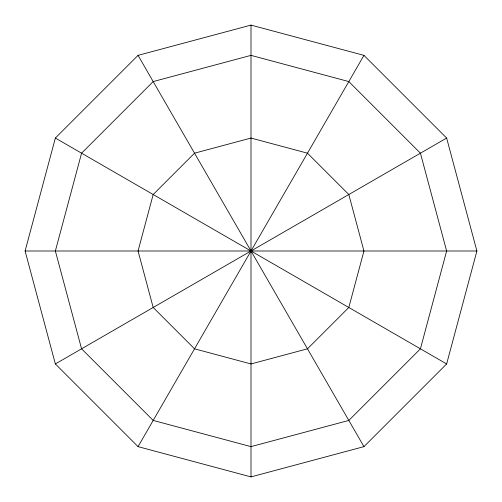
<?xml version="1.0" encoding="UTF-8"?>
<svg xmlns="http://www.w3.org/2000/svg" width="502" height="502" viewBox="0 0 502 502"><rect width="100%" height="100%" fill="white"/><g stroke="black" fill="none" stroke-linecap="round" stroke-linejoin="round"><path stroke-width="0.75" d="M25.1 251L55.364 138.05L138.05 55.364L251 25.1L363.95 55.364L446.636 138.05L476.9 251L446.636 363.95L363.95 446.636L251 476.9L138.05 446.636L55.364 363.95L25.1 251L476.9 251M138.05 446.636L363.95 55.364M55.364 363.95L446.636 138.05M55.364 138.05L446.636 363.95M138.05 55.364L363.95 446.636M251 25.1L251 476.9M81.575 153.185L55.364 251L81.575 348.815L153.185 420.425L251 446.636L348.815 420.425L420.425 348.815L446.636 251L420.425 153.185L348.815 81.575L251 55.364L153.185 81.575L81.575 153.185M153.185 194.525L138.05 251L153.185 307.475L194.525 348.815L251 363.95L307.475 348.815L348.815 307.475L363.95 251L348.815 194.525L307.475 153.185L251 138.05L194.525 153.185L153.185 194.525"/></g></svg>
